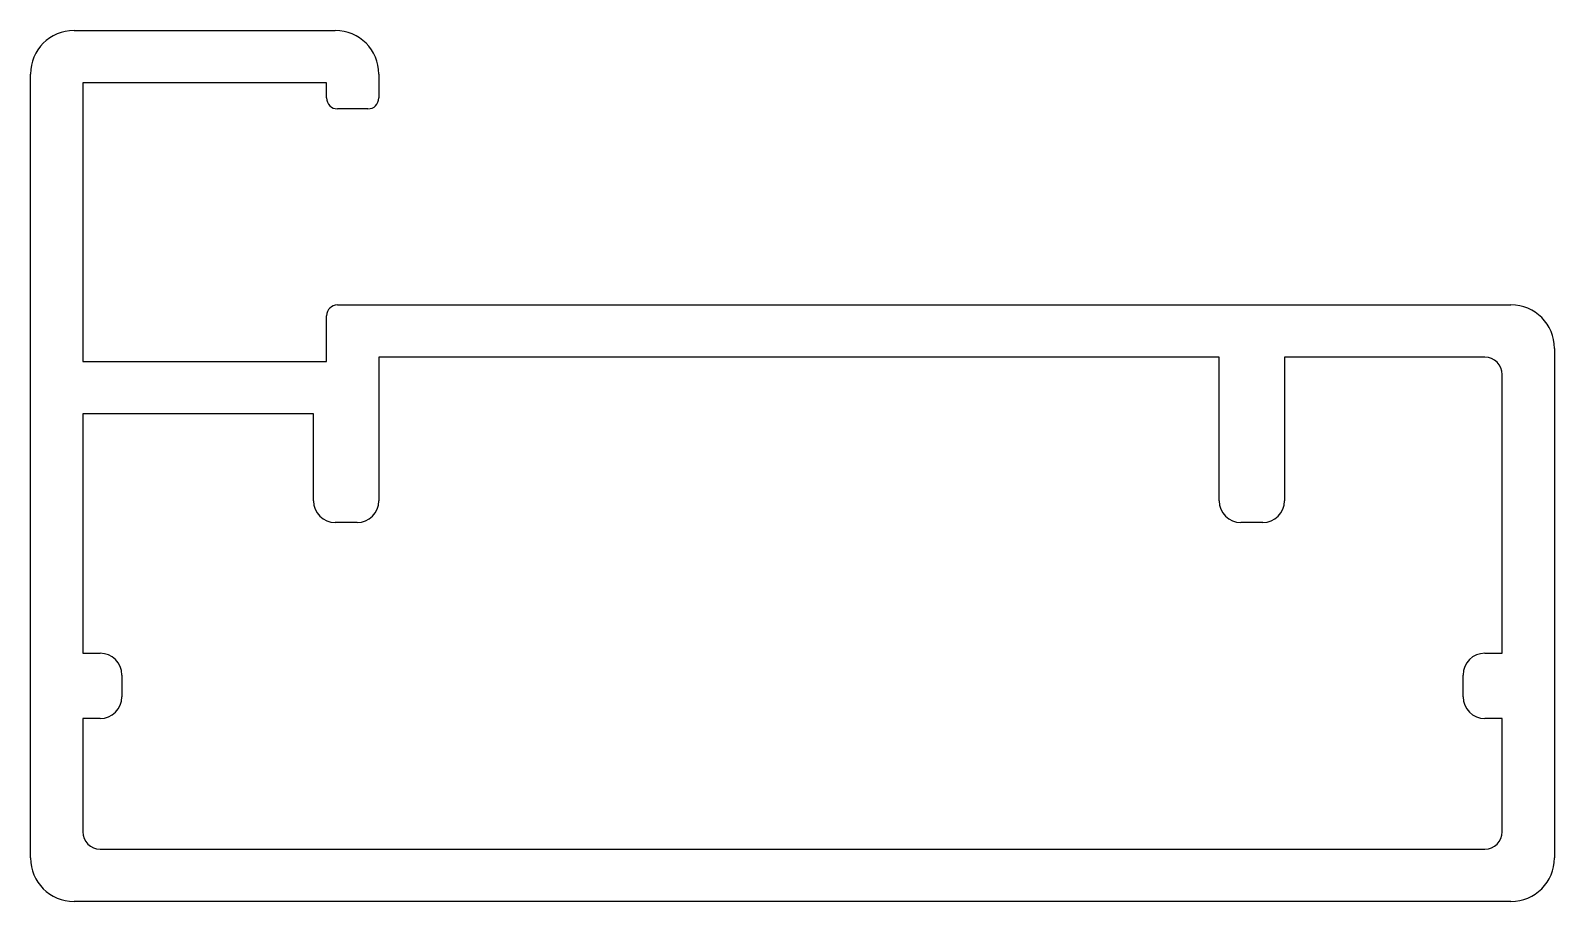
# Model space of a CAD drawing. Extents: x 1996.5 to 2031.5, y 25.5 to 45.5.
import ezdxf

# ---------------------------------------------------------------- set-up
doc = ezdxf.new("R2010")
doc.units = 0
doc.header["$LTSCALE"] = 15
doc.layers.get('0').update_dxf_attribs({"linetype": 'CONTINUOUS'})

msp = doc.modelspace()

# ---------------------------------------------------------------- linework, layer by layer
for p, q in [((1997.47, 45.454), (2003.47, 45.454)), ((1996.47, 26.454), (1996.47, 44.454)), ((2004.47, 44.454), (2004.47, 43.904)), ((1997.67, 44.254), (1997.67, 37.851)), ((2003.27, 44.254), (1997.67, 44.254)), ((2003.27, 43.904), (2003.27, 44.254)), ((2004.22, 43.654), (2003.52, 43.654)), ((2003.27, 37.851), (2003.27, 38.904)), ((2003.52, 39.154), (2030.47, 39.154)), ((2031.47, 38.154), (2031.47, 26.454)), ((1997.67, 37.851), (2003.27, 37.851)), ((2004.47, 37.954), (2004.47, 34.654)), ((2023.77, 37.954), (2004.47, 37.954)), ((2023.77, 34.654), (2023.77, 37.954)), ((2025.27, 37.954), (2025.27, 34.654)), ((2029.87, 37.954), (2025.27, 37.954)), ((2030.27, 31.154), (2030.27, 37.554)), ((1997.67, 36.655), (1997.67, 31.154)), ((2002.97, 36.655), (1997.67, 36.655)), ((2002.97, 34.654), (2002.97, 36.655)), ((2003.97, 34.154), (2003.47, 34.154)), ((2024.77, 34.154), (2024.27, 34.154)), ((1997.67, 31.154), (1998.07, 31.154)), ((2029.87, 31.154), (2030.27, 31.154)), ((1998.57, 30.654), (1998.57, 30.154)), ((2029.37, 30.154), (2029.37, 30.654)), ((1997.67, 29.654), (1997.67, 27.054)), ((1998.07, 29.654), (1997.67, 29.654)), ((2030.27, 29.654), (2029.87, 29.654)), ((2030.27, 27.054), (2030.27, 29.654)), ((1998.07, 26.654), (2029.87, 26.654)), ((2030.47, 25.454), (1997.47, 25.454))]:
    msp.add_line(p, q)
for centre, radius, start, end in [((1997.47, 44.454), 1, 90, 180), ((2003.47, 44.454), 1, 0, 90), ((2003.52, 43.904), 0.25, 180, 270), ((2004.22, 43.904), 0.25, 270, 360), ((2003.52, 38.904), 0.25, 90, 180), ((2030.47, 38.154), 1, 360, 90), ((2029.87, 37.554), 0.4, 0, 90), ((2003.47, 34.654), 0.5, 180, 270), ((2003.97, 34.654), 0.5, 270, 0), ((2024.27, 34.654), 0.5, 180, 270), ((2024.77, 34.654), 0.5, 270, 0), ((1998.07, 30.654), 0.5, 360, 90), ((2029.87, 30.654), 0.5, 90, 180), ((1998.07, 30.154), 0.5, 270, 0), ((2029.87, 30.154), 0.5, 180, 270), ((1998.07, 27.054), 0.4, 180, 270), ((2029.87, 27.054), 0.4, 270, 0), ((1997.47, 26.454), 1, 180, 270), ((2030.47, 26.454), 1, 270, 0)]:
    msp.add_arc(centre, radius, start, end)

doc.saveas('drawing.dxf')
